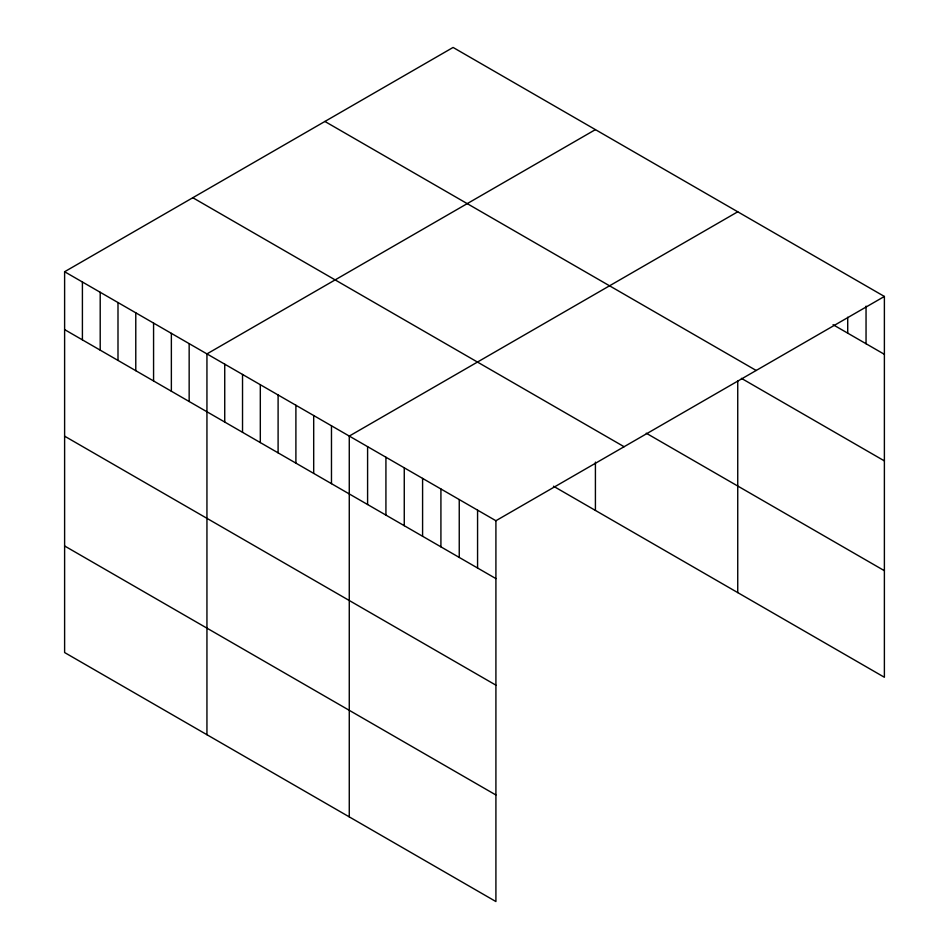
<?xml version="1.0" encoding="UTF-8"?>
<svg xmlns="http://www.w3.org/2000/svg" width="949" height="949" viewBox="0 0 949 949"><rect width="100%" height="100%" fill="white"/><g stroke="black" fill="none" stroke-linecap="round" stroke-linejoin="round"><path stroke-width="1.42" d="M64.615 271.734L495.912 520.728L495.912 901.55L64.615 652.544L64.615 271.734L453.088 47.45L884.385 296.456L884.385 677.266L553.481 486.22M595.414 129.622L206.941 353.906L206.941 734.716M737.741 211.793L349.268 436.077L349.268 816.887M495.912 520.728L884.385 296.456M833.056 324.688L884.385 354.321M324.902 121.46L756.187 370.466M741.406 378.343L884.385 460.894M646.245 433.207L884.385 570.693M192.813 197.724L624.098 446.718M64.615 329.6L495.912 578.605M64.615 436.172L495.912 685.178M64.615 545.972L495.912 794.977M866.046 306.124L866.046 343.74M847.718 317.239L847.718 333.146M737.741 380.62L737.741 592.603M595.414 462.127L595.414 510.432M477.572 510.147L477.572 568.012M459.245 499.565L459.245 557.431M440.917 488.984L440.917 546.849M422.59 478.403L422.59 536.268M404.262 467.821L404.262 525.687M385.923 457.24L385.923 515.105M367.595 446.659L367.595 504.524M331.474 425.804L331.474 483.67M313.692 415.532L313.692 473.397M295.898 405.259L295.898 463.124M278.104 394.986L278.104 452.851M260.311 384.713L260.311 442.578M242.529 374.452L242.529 432.317M224.735 364.179L224.735 422.044M189.159 343.633L189.159 401.498M171.366 333.36L171.366 391.225M153.572 323.087L153.572 380.952M135.778 312.814L135.778 370.679M117.996 302.541L117.996 360.406M100.203 292.28L100.203 350.145M82.409 282.007L82.409 339.872"/></g></svg>
